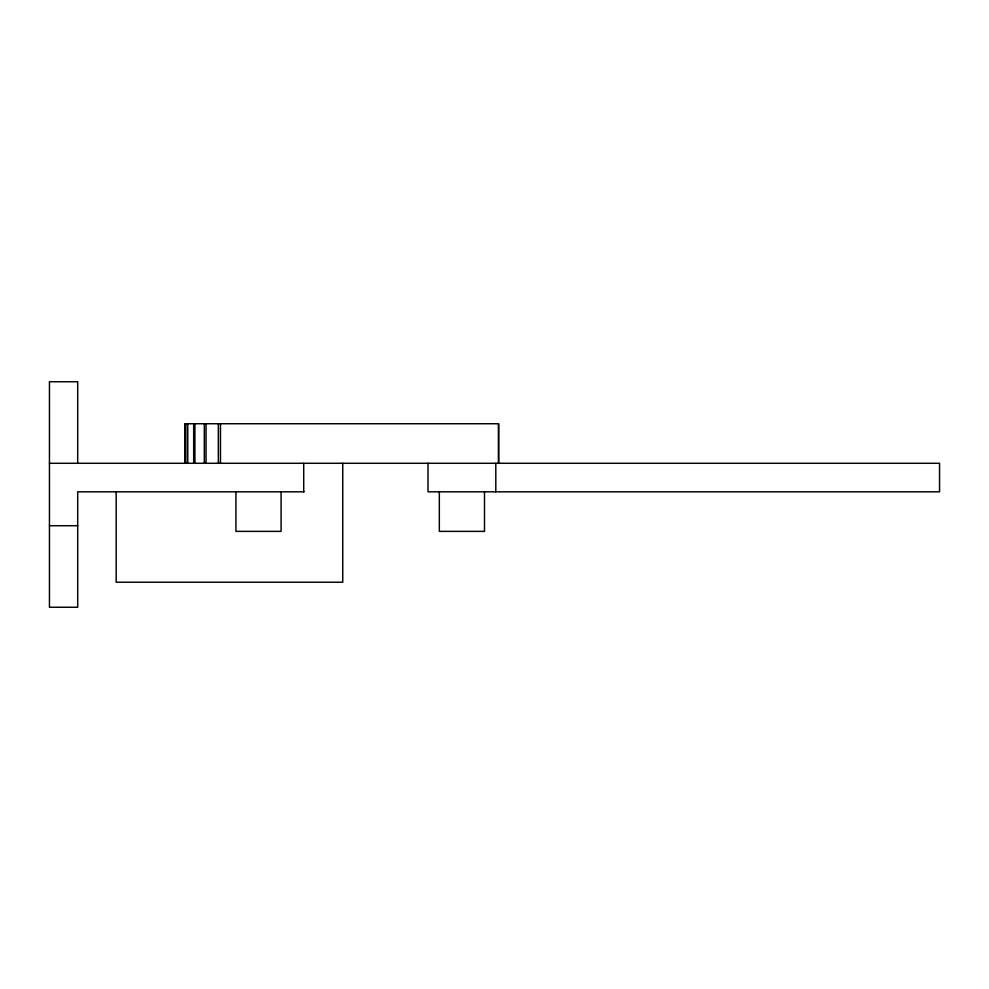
<?xml version="1.0" encoding="UTF-8"?>
<svg xmlns="http://www.w3.org/2000/svg" width="989" height="989" viewBox="0 0 989 989"><rect width="100%" height="100%" fill="white"/><g stroke="black" fill="none" stroke-linecap="round" stroke-linejoin="round"><path stroke-width="1.48" d="M49.45 463.285L939.55 463.285L939.55 491.817L428.014 491.817L428.014 463.285M304.056 491.817L77.698 491.817L77.698 607.246L49.45 607.246L49.45 381.754L77.698 381.754L77.698 463.285M49.45 525.715L77.698 525.715M498.641 463.285L498.641 423.737L185.054 423.737L185.067 463.285M498.505 423.737L498.505 463.285M495.81 463.285L495.81 491.817M484.486 491.817L484.486 531.365L439.326 531.365L439.326 491.817M342.75 463.285L342.75 582.224L116.183 582.224L116.183 491.817M303.71 463.285L303.71 491.817M281.086 491.817L281.086 531.365L235.926 531.365L235.926 491.817M220.473 423.737L220.473 463.285M218.346 423.737L218.346 463.285M206.033 423.737L206.033 463.285M204.315 423.737L204.315 463.285M194.907 423.737L194.907 463.285M193.683 423.737L193.683 463.285M187.762 423.737L187.762 463.285M187.131 423.737L187.131 463.285M185.203 423.737L185.203 463.285"/></g></svg>
